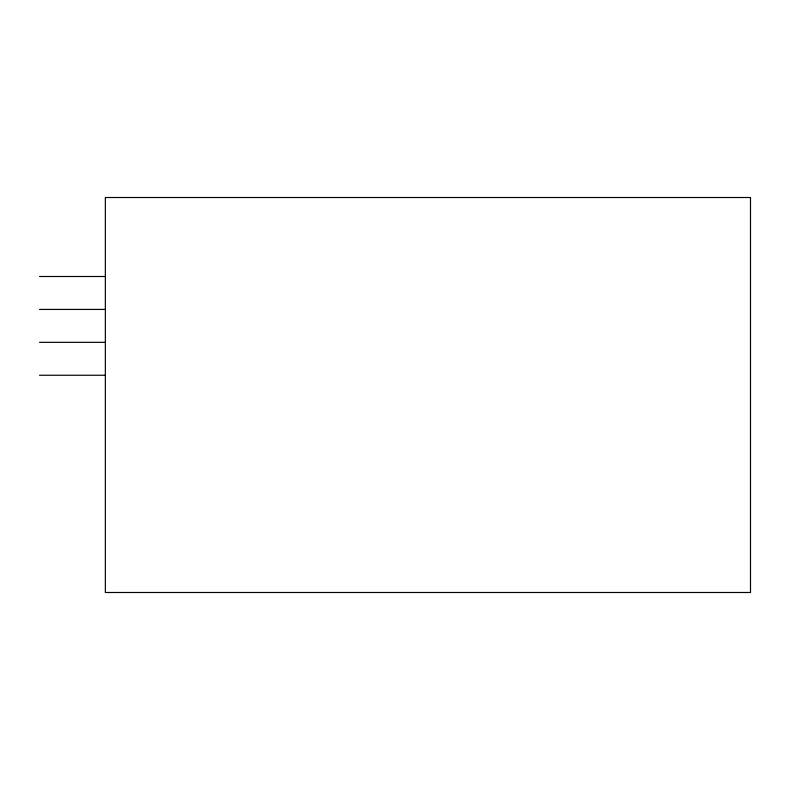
<?xml version="1.0" encoding="UTF-8"?>
<svg xmlns="http://www.w3.org/2000/svg" width="790" height="790" viewBox="0 0 790 790"><rect width="100%" height="100%" fill="white"/><g stroke="black" fill="none" stroke-linecap="round" stroke-linejoin="round"><path stroke-width="1.19" d="M39.52 276.5L105.347 276.5M39.52 309.423L105.347 309.423M39.52 342.337L105.347 342.337M39.52 375.25L105.347 375.25M750.5 197.51L105.347 197.51L105.347 592.49L750.5 592.49L750.5 197.51"/></g></svg>
